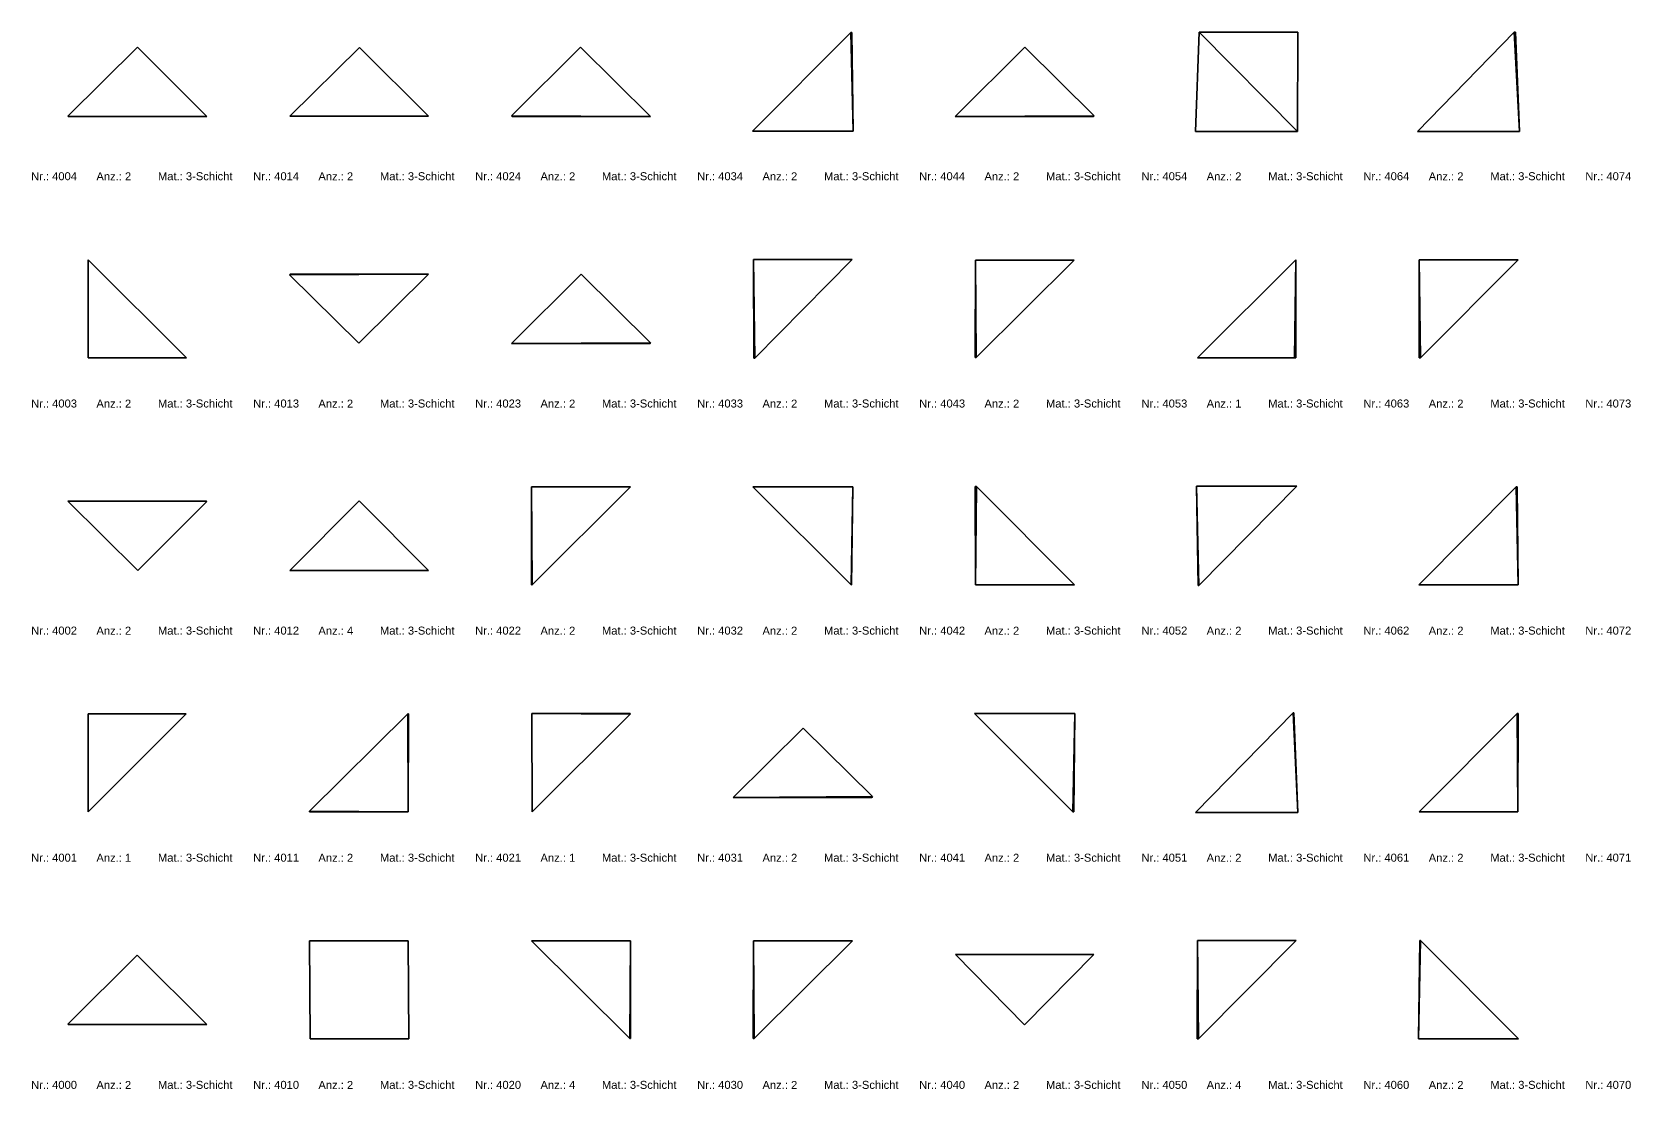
# Model space of a CAD drawing. Header units: millimetres. Extents: x -1099 to 66227, y -20588 to 1633.
# Drawn here: x -1099 to 15115, y -20588 to -9878 of the extents above; entities that cross this region are included whole.
import ezdxf

# ---------------------------------------------------------------- set-up
doc = ezdxf.new("R2010")
doc.units = ezdxf.units.MM
doc.header["$LTSCALE"] = 12.5
doc.layers.add('CURVES', color=1, linetype='Continuous', true_color=0xff0000)
doc.layers.add('TEXT', color=1, linetype='Continuous', true_color=0xff0000)
doc.styles.add('ARIAL_REGULAR', font='arial.ttf')

msp = doc.modelspace()

# ---------------------------------------------------------------- texts
at = {"layer": 'TEXT', "attachment_point": 7, "style": 'ARIAL_REGULAR'}
for s, insert, char_height, width in [('Nr.: 4004', (-1109, -11381), 81.1, 1078.73), ('Anz.: 2', (-446, -11381), 81.1, 853.81), ('Mat.: 3-Schicht', (178, -11381), 81.15, 1665.28), ('Nr.: 4014', (1143, -11381), 81.1, 1078.73), ('Anz.: 2', (1805, -11381), 81.1, 853.81), ('Mat.: 3-Schicht', (2429, -11381), 81.15, 1665.28), ('Nr.: 4024', (3394, -11381), 81.1, 1078.73), ('Anz.: 2', (4057, -11381), 81.1, 853.81), ('Mat.: 3-Schicht', (4680, -11381), 81.15, 1665.28), ('Nr.: 4034', (5645, -11381), 81.1, 1078.73), ('Anz.: 2', (6308, -11381), 81.1, 853.81), ('Mat.: 3-Schicht', (6932, -11381), 81.15, 1665.28), ('Nr.: 4044', (7897, -11381), 81.1, 1078.73), ('Anz.: 2', (8559, -11381), 81.1, 853.81), ('Mat.: 3-Schicht', (9183, -11381), 81.15, 1665.28), ('Nr.: 4054', (10150, -11381), 81.1, 1078.73), ('Anz.: 2', (10812, -11381), 81.1, 853.81), ('Mat.: 3-Schicht', (11436, -11381), 81.15, 1665.28), ('Nr.: 4064', (12401, -11381), 81.1, 1078.73), ('Anz.: 2', (13064, -11381), 81.1, 853.81), ('Mat.: 3-Schicht', (13688, -11381), 81.15, 1665.28), ('Nr.: 4074', (14652, -11381), 81.1, 1078.73), ('Nr.: 4003', (-1109, -13684), 81.1, 1079.61), ('Anz.: 2', (-446, -13684), 81.1, 853.81), ('Mat.: 3-Schicht', (178, -13684), 81.15, 1665.28), ('Nr.: 4013', (1143, -13684), 81.1, 1079.61), ('Anz.: 2', (1805, -13684), 81.1, 853.81), ('Mat.: 3-Schicht', (2429, -13684), 81.15, 1665.28), ('Nr.: 4023', (3394, -13684), 81.1, 1079.61), ('Anz.: 2', (4057, -13684), 81.1, 853.81), ('Mat.: 3-Schicht', (4680, -13684), 81.15, 1665.28), ('Nr.: 4033', (5645, -13684), 81.1, 1079.61), ('Anz.: 2', (6308, -13684), 81.1, 853.81), ('Mat.: 3-Schicht', (6932, -13684), 81.15, 1665.28), ('Nr.: 4043', (7897, -13684), 81.1, 1079.61), ('Anz.: 2', (8559, -13684), 81.1, 853.81), ('Mat.: 3-Schicht', (9183, -13684), 81.15, 1665.28), ('Nr.: 4053', (10150, -13684), 81.1, 1079.61), ('Anz.: 1', (10812, -13684), 81.1, 824.7), ('Mat.: 3-Schicht', (11436, -13684), 81.15, 1665.28), ('Nr.: 4063', (12401, -13684), 81.1, 1079.61), ('Anz.: 2', (13064, -13684), 81.1, 853.81), ('Mat.: 3-Schicht', (13688, -13684), 81.15, 1665.28), ('Nr.: 4073', (14652, -13684), 81.1, 1079.61), ('Nr.: 4002', (-1109, -15985), 81.1, 1077.85), ('Anz.: 2', (-446, -15985), 81.1, 853.81), ('Mat.: 3-Schicht', (178, -15985), 81.15, 1665.28), ('Nr.: 4012', (1143, -15985), 81.1, 1077.85), ('Anz.: 4', (1805, -15985), 81.1, 854.69), ('Mat.: 3-Schicht', (2429, -15985), 81.15, 1665.28), ('Nr.: 4022', (3394, -15985), 81.1, 1077.85), ('Anz.: 2', (4057, -15985), 81.1, 853.81), ('Mat.: 3-Schicht', (4680, -15985), 81.15, 1665.28), ('Nr.: 4032', (5645, -15985), 81.1, 1077.85), ('Anz.: 2', (6308, -15985), 81.1, 853.81), ('Mat.: 3-Schicht', (6932, -15985), 81.15, 1665.28), ('Nr.: 4042', (7897, -15985), 81.1, 1077.85), ('Anz.: 2', (8559, -15985), 81.1, 853.81), ('Mat.: 3-Schicht', (9183, -15985), 81.15, 1665.28), ('Nr.: 4052', (10150, -15985), 81.1, 1077.85), ('Anz.: 2', (10812, -15985), 81.1, 853.81), ('Mat.: 3-Schicht', (11436, -15985), 81.15, 1665.28), ('Nr.: 4062', (12401, -15985), 81.1, 1077.85), ('Anz.: 2', (13064, -15985), 81.1, 853.81), ('Mat.: 3-Schicht', (13688, -15985), 81.15, 1665.28), ('Nr.: 4072', (14652, -15985), 81.1, 1077.85), ('Nr.: 4001', (-1109, -18286), 81.1, 1048.74), ('Anz.: 1', (-446, -18286), 81.1, 824.7), ('Mat.: 3-Schicht', (178, -18286), 81.15, 1665.28), ('Nr.: 4011', (1143, -18286), 81.1, 1048.74), ('Anz.: 2', (1805, -18286), 81.1, 853.81), ('Mat.: 3-Schicht', (2429, -18286), 81.15, 1665.28), ('Nr.: 4021', (3394, -18286), 81.1, 1048.74), ('Anz.: 1', (4057, -18286), 81.1, 824.7), ('Mat.: 3-Schicht', (4680, -18286), 81.15, 1665.28), ('Nr.: 4031', (5645, -18286), 81.1, 1048.74), ('Anz.: 2', (6308, -18286), 81.1, 853.81), ('Mat.: 3-Schicht', (6932, -18286), 81.15, 1665.28), ('Nr.: 4041', (7897, -18286), 81.1, 1048.74), ('Anz.: 2', (8559, -18286), 81.1, 853.81), ('Mat.: 3-Schicht', (9183, -18286), 81.15, 1665.28), ('Nr.: 4051', (10150, -18286), 81.1, 1048.74), ('Anz.: 2', (10812, -18286), 81.1, 853.81), ('Mat.: 3-Schicht', (11436, -18286), 81.15, 1665.28), ('Nr.: 4061', (12401, -18286), 81.1, 1048.74), ('Anz.: 2', (13064, -18286), 81.1, 853.81), ('Mat.: 3-Schicht', (13688, -18286), 81.15, 1665.28), ('Nr.: 4071', (14652, -18286), 81.1, 1048.74), ('Nr.: 4000', (-1109, -20588), 81.1, 1079.61), ('Anz.: 2', (-446, -20588), 81.1, 853.81), ('Mat.: 3-Schicht', (178, -20588), 81.15, 1665.28), ('Nr.: 4010', (1143, -20588), 81.1, 1079.61), ('Anz.: 2', (1805, -20588), 81.1, 853.81), ('Mat.: 3-Schicht', (2429, -20588), 81.15, 1665.28), ('Nr.: 4020', (3394, -20588), 81.1, 1079.61), ('Anz.: 4', (4057, -20588), 81.1, 854.69), ('Mat.: 3-Schicht', (4680, -20588), 81.15, 1665.28), ('Nr.: 4030', (5645, -20588), 81.1, 1079.61), ('Anz.: 2', (6308, -20588), 81.1, 853.81), ('Mat.: 3-Schicht', (6932, -20588), 81.15, 1665.28), ('Nr.: 4040', (7897, -20588), 81.1, 1079.61), ('Anz.: 2', (8559, -20588), 81.1, 853.81), ('Mat.: 3-Schicht', (9183, -20588), 81.15, 1665.28), ('Nr.: 4050', (10150, -20588), 81.1, 1079.61), ('Anz.: 4', (10812, -20588), 81.1, 854.69), ('Mat.: 3-Schicht', (11436, -20588), 81.15, 1665.28), ('Nr.: 4060', (12401, -20588), 81.1, 1079.61), ('Anz.: 2', (13064, -20588), 81.1, 853.81), ('Mat.: 3-Schicht', (13688, -20588), 81.15, 1665.28), ('Nr.: 4070', (14652, -20588), 81.1, 1079.61)]:
    msp.add_mtext(s, dxfattribs=dict(at, insert=insert, char_height=char_height, width=width))

# ---------------------------------------------------------------- meshes
at = {"layer": 'CURVES'}
mesh = msp.add_polyface(dxfattribs=at)
corners = [(7214, -9883), (7204, -9883), (7204, -9883, 100), (7214, -9883, 100), (7204, -9883, 100), (7204, -9883), (6208, -10882), (6208, -10882, 100), (6208, -10882, 100), (6208, -10882), (7227, -10882), (7227, -10882, 100), (7214, -9883), (7214, -9883, 100), (7227, -10882, 100), (7227, -10882), (7204, -9883), (7214, -9883), (6208, -10882), (7227, -10882), (7214, -9883, 100), (7204, -9883, 100), (6208, -10882, 100), (7227, -10882, 100)]
mesh.append_faces([[corners[k] for k in face] for face in [(3, 0, 1, 2), (4, 5, 6, 7), (8, 9, 10, 11), (14, 15, 12, 13), (16, 19, 18, 18), (19, 16, 17, 17), (23, 21, 22, 22), (21, 23, 20, 20)]])
mesh = msp.add_polyface(dxfattribs=at)
corners = [(11736, -9879), (10736, -9880), (10736, -9880, 100), (11736, -9879, 100), (10736, -9880, 100), (10736, -9880), (10700, -10886), (10700, -10886, 100), (10700, -10886, 100), (10700, -10886), (11733, -10886), (11733, -10886, 100), (11736, -9879), (11736, -9879, 100), (11733, -10886, 100), (11733, -10886), (10736, -9880), (11736, -9879), (10700, -10886), (11733, -10886), (11736, -9879, 100), (10736, -9880, 100), (10700, -10886, 100), (11733, -10886, 100)]
mesh.append_faces([[corners[k] for k in face] for face in [(3, 0, 1, 2), (4, 5, 6, 7), (8, 9, 10, 11), (14, 15, 12, 13), (16, 19, 18, 18), (19, 16, 17, 17), (23, 21, 22, 22), (21, 23, 20, 20)]])
mesh = msp.add_polyface(dxfattribs=at)
corners = [(13944, -9878), (13931, -9878), (13931, -9878, 100), (13944, -9878, 100), (13931, -9878, 100), (13931, -9878), (12950, -10887), (12950, -10887, 100), (12950, -10887, 100), (12950, -10887), (13986, -10887), (13986, -10887, 100), (13944, -9878), (13944, -9878, 100), (13986, -10887, 100), (13986, -10887), (13931, -9878), (13944, -9878), (12950, -10887), (13986, -10887), (13944, -9878, 100), (13931, -9878, 100), (12950, -10887, 100), (13986, -10887, 100)]
mesh.append_faces([[corners[k] for k in face] for face in [(3, 0, 1, 2), (4, 5, 6, 7), (8, 9, 10, 11), (14, 15, 12, 13), (16, 19, 18, 18), (19, 16, 17, 17), (23, 21, 22, 22), (21, 23, 20, 20)]])
mesh = msp.add_polyface(dxfattribs=at)
corners = [(673, -10733), (-31, -10031), (-31, -10031, 100), (673, -10733, 100), (-31, -10031, 100), (-31, -10031), (-737, -10729), (-737, -10729, 100), (-737, -10729, 100), (-737, -10729), (-732, -10734), (-732, -10734, 100), (-732, -10734, 100), (-732, -10734), (673, -10734), (673, -10734, 100), (673, -10733), (673, -10733, 100), (673, -10734, 100), (673, -10734), (-31, -10031), (673, -10733), (-737, -10729), (-732, -10734), (673, -10734), (673, -10733, 100), (-31, -10031, 100), (-737, -10729, 100), (-732, -10734, 100), (673, -10734, 100)]
mesh.append_faces([[corners[k] for k in face] for face in [(0, 1, 2, 3), (4, 5, 6, 7), (8, 9, 10, 11), (12, 13, 14, 15), (16, 18, 19, 19), (18, 16, 17, 17), (21, 24, 23, 23), (20, 21, 22, 22), (23, 22, 21, 21), (25, 27, 28, 28), (26, 27, 25, 25), (29, 25, 28, 28)]])
mesh = msp.add_polyface(dxfattribs=at)
corners = [(2920, -10731), (2223, -10034), (2223, -10034, 100), (2920, -10731, 100), (2223, -10034, 100), (2223, -10034), (1516, -10731), (1516, -10731, 100), (1516, -10731, 100), (1516, -10731), (2920, -10731), (2920, -10731, 100), (2920, -10731), (2920, -10731, 100), (2920, -10731, 100), (2920, -10731), (2223, -10034), (2920, -10731), (1516, -10731), (2920, -10731), (2920, -10731, 100), (2223, -10034, 100), (1516, -10731, 100), (2920, -10731, 100)]
mesh.append_faces([[corners[k] for k in face] for face in [(0, 1, 2, 3), (7, 4, 5, 6), (9, 10, 11, 8), (15, 12, 13, 14), (17, 19, 18, 18), (18, 16, 17, 17), (20, 21, 22, 22), (22, 23, 20, 20)]])
mesh = msp.add_polyface(dxfattribs=at)
corners = [(4464, -10031), (3763, -10727), (3763, -10727, 100), (4464, -10031, 100), (3763, -10727, 100), (3763, -10727), (3770, -10734), (3770, -10734, 100), (3770, -10734, 100), (3770, -10734), (5174, -10734), (5174, -10734, 100), (4464, -10031), (4464, -10031, 100), (5174, -10734, 100), (5174, -10734), (3763, -10727), (4464, -10031), (3770, -10734), (5174, -10734), (4464, -10031, 100), (3763, -10727, 100), (3770, -10734, 100), (5174, -10734, 100)]
mesh.append_faces([[corners[k] for k in face] for face in [(2, 3, 0, 1), (4, 5, 6, 7), (8, 9, 10, 11), (13, 14, 15, 15), (15, 12, 13, 13), (16, 19, 18, 18), (19, 16, 17, 17), (23, 21, 22, 22), (21, 23, 20, 20)]])
mesh = msp.add_polyface(dxfattribs=at)
corners = [(9673, -10726), (8970, -10032), (8970, -10032, 100), (9673, -10726, 100), (8970, -10032, 100), (8970, -10032), (8263, -10733), (8263, -10733, 100), (8263, -10733, 100), (8263, -10733), (9665, -10733), (9665, -10733, 100), (9673, -10726), (9673, -10726, 100), (9665, -10733, 100), (9665, -10733), (8970, -10032), (9673, -10726), (8263, -10733), (9665, -10733), (9673, -10726, 100), (8970, -10032, 100), (8263, -10733, 100), (9665, -10733, 100)]
mesh.append_faces([[corners[k] for k in face] for face in [(3, 0, 1, 2), (7, 4, 5, 6), (11, 8, 9, 10), (15, 12, 13, 14), (17, 19, 18, 18), (18, 16, 17, 17), (20, 21, 22, 22), (22, 23, 20, 20)]])
mesh = msp.add_polyface(dxfattribs=at)
corners = [(466, -13178), (-529, -12185), (-529, -12185, 100), (466, -13178, 100), (-529, -12185, 100), (-529, -12185), (-529, -13180), (-529, -13180, 100), (-529, -13180, 100), (-529, -13180), (466, -13180), (466, -13180, 100), (466, -13178), (466, -13178, 100), (466, -13180, 100), (466, -13180), (-529, -12185), (466, -13178), (-529, -13180), (466, -13180), (466, -13178, 100), (-529, -12185, 100), (-529, -13180, 100), (466, -13180, 100)]
mesh.append_faces([[corners[k] for k in face] for face in [(2, 3, 0, 1), (5, 6, 7, 4), (9, 10, 11, 8), (14, 15, 12, 13), (17, 19, 18, 18), (18, 16, 17, 17), (20, 21, 22, 22), (22, 23, 20, 20)]])
mesh = msp.add_polyface(dxfattribs=at)
corners = [(7219, -12182), (6217, -12182), (6217, -12182, 100), (7219, -12182, 100), (6217, -12182, 100), (6217, -12182), (6220, -13183), (6220, -13183, 100), (6220, -13183, 100), (6220, -13183), (6229, -13183), (6229, -13183, 100), (7219, -12182), (7219, -12182, 100), (6229, -13183, 100), (6229, -13183), (6217, -12182), (7219, -12182), (6220, -13183), (6229, -13183), (7219, -12182, 100), (6217, -12182, 100), (6220, -13183, 100), (6229, -13183, 100)]
mesh.append_faces([[corners[k] for k in face] for face in [(0, 1, 2, 3), (7, 4, 5, 6), (11, 8, 9, 10), (13, 14, 15, 12), (16, 19, 18, 18), (19, 16, 17, 17), (23, 21, 22, 22), (21, 23, 20, 20)]])
mesh = msp.add_polyface(dxfattribs=at)
corners = [(9469, -12189), (8469, -12189), (8469, -12189, 100), (9469, -12189, 100), (8469, -12189, 100), (8469, -12189), (8466, -13177), (8466, -13177, 100), (8466, -13177, 100), (8466, -13177), (8475, -13177), (8475, -13177, 100), (9469, -12189), (9469, -12189, 100), (8475, -13177, 100), (8475, -13177), (8469, -12189), (9469, -12189), (8466, -13177), (8475, -13177), (9469, -12189, 100), (8469, -12189, 100), (8466, -13177, 100), (8475, -13177, 100)]
mesh.append_faces([[corners[k] for k in face] for face in [(0, 1, 2, 3), (7, 4, 5, 6), (8, 9, 10, 11), (15, 12, 13, 14), (16, 19, 18, 18), (19, 16, 17, 17), (23, 21, 22, 22), (21, 23, 20, 20)]])
mesh = msp.add_polyface(dxfattribs=at)
corners = [(11715, -12186), (10721, -13179), (10721, -13179, 100), (11715, -12186, 100), (10721, -13179), (10721, -13179, 100), (11715, -13179), (11715, -13179, 100), (11218, -13179, 50), (10969, -13179, 50), (11703, -13179), (11706, -13179, 50), (11706, -13179, 25), (11585, -13179, 50), (11218, -13179, 25), (11585, -13179, 25), (11706, -13179, 12), (11704, -13179, 25), (11585, -13179, 12), (11704, -13179, 12), (11710, -13179, 50), (11710, -13179, 25), (11704, -13179, 6), (11676, -13179, 12), (11585, -13179, 6), (11676, -13179, 6), (11401, -13179, 25), (11218, -13179, 12), (11401, -13179, 12), (11094, -13179, 50), (10969, -13179, 25), (11094, -13179, 25), (11703, -13179, 100), (11706, -13179, 75), (11710, -13179, 75), (11218, -13179, 75), (11585, -13179, 75), (11706, -13179, 88), (11585, -13179, 88), (11704, -13179, 75), (11704, -13179, 88), (11704, -13179, 94), (11585, -13179, 94), (11676, -13179, 88), (11676, -13179, 94), (11218, -13179, 88), (11401, -13179, 75), (11401, -13179, 88), (10969, -13179, 75), (11094, -13179, 75), (11715, -12186), (11715, -12186, 100), (11715, -13179, 100), (11715, -13179), (10721, -13179), (11715, -12186), (11715, -13179), (11703, -13179), (11715, -12186, 100), (10721, -13179, 100), (11703, -13179, 100), (11715, -13179, 100)]
mesh.append_faces([[corners[k] for k in face] for face in [(2, 3, 0, 1), (49, 48, 9, 29), (35, 49, 29, 8), (8, 29, 31, 14), (29, 9, 30, 31), (34, 33, 11, 20), (44, 42, 38, 43), (41, 44, 43, 40), (43, 38, 36, 36), (39, 40, 43, 43), (36, 39, 43, 43), (37, 40, 39, 33), (47, 45, 35, 46), (38, 47, 46, 36), (46, 35, 8, 8), (13, 36, 46, 46), (8, 13, 46, 46), (39, 36, 13, 13), (11, 33, 39, 39), (13, 11, 39, 39), (17, 12, 11, 11), (13, 15, 17, 17), (11, 13, 17, 17), (26, 15, 13, 13), (8, 14, 26, 26), (13, 8, 26, 26), (15, 26, 28, 18), (26, 14, 27, 28), (12, 17, 19, 16), (23, 19, 17, 17), (15, 18, 23, 23), (17, 15, 23, 23), (19, 23, 25, 22), (23, 18, 24, 25), (20, 11, 12, 21), (30, 4, 27, 27), (10, 24, 27, 27), (27, 31, 30, 30), (31, 27, 14, 14), (9, 4, 30, 30), (18, 28, 24, 24), (27, 24, 28, 28), (10, 27, 4, 4), (5, 9, 48, 48), (49, 45, 48, 48), (5, 48, 45, 45), (4, 9, 5, 5), (49, 35, 45, 45), (42, 47, 38, 38), (45, 47, 42, 42), (32, 5, 45, 45), (42, 32, 45, 45), (22, 25, 10, 10), (24, 10, 25, 25), (16, 19, 22, 22), (22, 10, 16, 16), (21, 16, 6, 6), (10, 6, 16, 16), (16, 21, 12, 12), (21, 6, 20, 20), (37, 32, 41, 41), (44, 41, 32, 32), (41, 40, 37, 37), (42, 44, 32, 32), (7, 37, 34, 34), (33, 34, 37, 37), (20, 7, 34, 34), (32, 37, 7, 7), (7, 20, 6, 6), (53, 50, 51, 52), (55, 56, 57, 57), (57, 54, 55, 55), (58, 59, 60, 60), (60, 61, 58, 58)]])
mesh = msp.add_polyface(dxfattribs=at)
corners = [(13970, -12187), (12968, -12187), (12968, -12187, 100), (13970, -12187, 100), (12968, -12187, 100), (12968, -12187), (12966, -13179), (12966, -13179, 100), (12966, -13179, 100), (12966, -13179), (12980, -13179), (12980, -13179, 100), (13970, -12187), (13970, -12187, 100), (12980, -13179, 100), (12980, -13179), (12968, -12187), (13970, -12187), (12966, -13179), (12980, -13179), (13970, -12187, 100), (12968, -12187, 100), (12966, -13179, 100), (12980, -13179, 100)]
mesh.append_faces([[corners[k] for k in face] for face in [(3, 0, 1, 2), (4, 5, 6, 7), (9, 10, 11, 8), (14, 15, 12, 13), (16, 19, 18, 18), (19, 16, 17, 17), (23, 21, 22, 22), (21, 23, 20, 20)]])
mesh = msp.add_polyface(dxfattribs=at)
corners = [(2923, -12333), (1520, -12333), (1520, -12333, 100), (2923, -12333, 100), (1520, -12333, 100), (1520, -12333), (1513, -12339), (1513, -12339, 100), (1513, -12339, 100), (1513, -12339), (2215, -13032), (2215, -13032, 100), (2923, -12333), (2923, -12333, 100), (2215, -13032, 100), (2215, -13032), (1520, -12333), (2923, -12333), (1513, -12339), (2215, -13032), (2923, -12333, 100), (1520, -12333, 100), (1513, -12339, 100), (2215, -13032, 100)]
mesh.append_faces([[corners[k] for k in face] for face in [(3, 0, 1, 2), (4, 5, 6, 7), (8, 9, 10, 11), (14, 15, 12, 13), (17, 19, 18, 18), (18, 16, 17, 17), (20, 21, 22, 22), (22, 23, 20, 20)]])
mesh = msp.add_polyface(dxfattribs=at)
corners = [(5174, -13029), (4470, -12331), (4470, -12331, 100), (5174, -13029, 100), (4470, -12331, 100), (4470, -12331), (3762, -13034), (3762, -13034, 100), (3762, -13034, 100), (3762, -13034), (5169, -13034), (5169, -13034, 100), (5174, -13029), (5174, -13029, 100), (5169, -13034, 100), (5169, -13034), (4470, -12331), (5174, -13029), (3762, -13034), (5169, -13034), (5174, -13029, 100), (4470, -12331, 100), (3762, -13034, 100), (5169, -13034, 100)]
mesh.append_faces([[corners[k] for k in face] for face in [(2, 3, 0, 1), (5, 6, 7, 4), (11, 8, 9, 10), (13, 14, 15, 12), (17, 19, 18, 18), (18, 16, 17, 17), (20, 21, 22, 22), (22, 23, 20, 20)]])
mesh = msp.add_polyface(dxfattribs=at)
corners = [(4970, -14486), (3967, -14486), (3967, -14486, 100), (4970, -14486, 100), (3967, -14486, 100), (3967, -14486), (3966, -15479), (3966, -15479, 100), (3966, -15479, 100), (3966, -15479), (3973, -15479), (3973, -15479, 100), (4970, -14486), (4970, -14486, 100), (3973, -15479, 100), (3973, -15479), (3967, -14486), (4970, -14486), (3966, -15479), (3973, -15479), (4970, -14486, 100), (3967, -14486, 100), (3966, -15479, 100), (3973, -15479, 100)]
mesh.append_faces([[corners[k] for k in face] for face in [(3, 0, 1, 2), (4, 5, 6, 7), (8, 9, 10, 11), (14, 15, 12, 13), (16, 19, 18, 18), (19, 16, 17, 17), (23, 21, 22, 22), (21, 23, 20, 20)]])
mesh = msp.add_polyface(dxfattribs=at)
corners = [(7226, -14487), (6210, -14487), (6210, -14487, 100), (7226, -14487, 100), (6210, -14487, 100), (6210, -14487), (7209, -15478), (7209, -15478, 100), (7209, -15478, 100), (7209, -15478), (7210, -15478), (7210, -15478, 100), (7226, -14487), (7226, -14487, 100), (7210, -15478, 100), (7210, -15478), (6210, -14487), (7226, -14487), (7209, -15478), (7210, -15478), (7226, -14487, 100), (6210, -14487, 100), (7209, -15478, 100), (7210, -15478, 100)]
mesh.append_faces([[corners[k] for k in face] for face in [(0, 1, 2, 3), (7, 4, 5, 5), (5, 6, 7, 7), (8, 9, 10, 11), (15, 12, 13, 14), (17, 19, 18, 18), (18, 16, 17, 17), (20, 21, 22, 22), (22, 23, 20, 20)]])
mesh = msp.add_polyface(dxfattribs=at)
corners = [(8477, -14484), (8465, -14484), (8465, -14484, 100), (8477, -14484, 100), (8465, -14484, 100), (8465, -14484), (8467, -15481), (8467, -15481, 100), (8467, -15481, 100), (8467, -15481), (9471, -15481), (9471, -15481, 100), (8477, -14484), (8477, -14484, 100), (9471, -15481, 100), (9471, -15481), (8465, -14484), (8477, -14484), (8467, -15481), (9471, -15481), (8477, -14484, 100), (8465, -14484, 100), (8467, -15481, 100), (9471, -15481, 100)]
mesh.append_faces([[corners[k] for k in face] for face in [(3, 0, 1, 2), (4, 5, 6, 7), (8, 9, 10, 11), (14, 15, 12, 13), (17, 19, 18, 18), (18, 16, 17, 17), (20, 21, 22, 22), (22, 23, 20, 20)]])
mesh = msp.add_polyface(dxfattribs=at)
corners = [(11725, -14479), (10710, -14479), (10710, -14479, 100), (11725, -14479, 100), (10710, -14479, 100), (10710, -14479), (10725, -15487), (10725, -15487, 100), (10725, -15487, 100), (10725, -15487), (10734, -15487), (10734, -15487, 100), (11725, -14479), (11725, -14479, 100), (10734, -15487, 100), (10734, -15487), (10710, -14479), (11725, -14479), (10725, -15487), (10734, -15487), (11725, -14479, 100), (10710, -14479, 100), (10725, -15487, 100), (10734, -15487, 100)]
mesh.append_faces([[corners[k] for k in face] for face in [(3, 0, 1, 2), (5, 6, 7, 4), (11, 8, 9, 9), (9, 10, 11, 11), (13, 14, 15, 15), (15, 12, 13, 13), (16, 19, 18, 18), (19, 16, 17, 17), (23, 21, 22, 22), (21, 23, 20, 20)]])
mesh = msp.add_polyface(dxfattribs=at)
corners = [(13961, -14487), (13952, -14487), (13952, -14487, 100), (13961, -14487, 100), (13952, -14487, 100), (13952, -14487), (12963, -15479), (12963, -15479, 100), (12963, -15479, 100), (12963, -15479), (13972, -15479), (13972, -15479, 100), (13961, -14487), (13961, -14487, 100), (13972, -15479, 100), (13972, -15479), (13952, -14487), (13961, -14487), (12963, -15479), (13972, -15479), (13961, -14487, 100), (13952, -14487, 100), (12963, -15479, 100), (13972, -15479, 100)]
mesh.append_faces([[corners[k] for k in face] for face in [(3, 0, 1, 2), (4, 5, 6, 7), (8, 9, 10, 11), (14, 15, 12, 13), (16, 19, 18, 18), (19, 16, 17, 17), (23, 21, 22, 22), (21, 23, 20, 20)]])
mesh = msp.add_polyface(dxfattribs=at)
corners = [(669, -14631), (-737, -14631), (-737, -14631, 100), (669, -14631, 100), (-737, -14631, 100), (-737, -14631), (-27, -15334), (-27, -15334, 100), (-27, -15334, 100), (-27, -15334), (673, -14635), (673, -14635, 100), (669, -14631), (669, -14631, 100), (673, -14635, 100), (673, -14635), (672, -14634, 50), (672, -14634, 25), (673, -14635, 50), (673, -14635, 25), (670, -14632, 50), (669, -14631, 50), (670, -14632, 25), (669, -14631, 25), (670, -14632, 75), (669, -14631, 75), (672, -14634, 75), (673, -14635, 75), (-737, -14631), (669, -14631), (-27, -15334), (673, -14635), (669, -14631, 100), (-737, -14631, 100), (-27, -15334, 100), (673, -14635, 100)]
mesh.append_faces([[corners[k] for k in face] for face in [(3, 0, 1, 2), (6, 4, 5, 5), (4, 6, 7, 7), (8, 9, 10, 11), (26, 27, 18, 16), (16, 18, 19, 17), (25, 24, 20, 21), (21, 20, 22, 23), (18, 15, 19, 19), (17, 19, 15, 15), (22, 17, 15, 12), (14, 15, 18, 18), (26, 14, 27, 27), (18, 27, 14, 14), (26, 16, 20, 24), (24, 14, 26, 26), (16, 17, 22, 20), (21, 23, 12, 12), (22, 12, 23, 23), (24, 25, 13, 13), (21, 13, 25, 25), (13, 21, 12, 12), (14, 24, 13, 13), (28, 31, 30, 30), (31, 28, 29, 29), (35, 33, 34, 34), (33, 35, 32, 32)]])
mesh = msp.add_polyface(dxfattribs=at)
corners = [(2220, -14630), (1517, -15335), (1517, -15335, 100), (2220, -14630, 100), (1517, -15335, 100), (1517, -15335), (2920, -15335), (2920, -15335, 100), (2220, -14630), (2220, -14630, 100), (2920, -15335, 100), (2920, -15335), (1517, -15335), (2220, -14630), (2920, -15335), (2220, -14630, 100), (1517, -15335, 100), (2920, -15335, 100)]
mesh.append_faces([[corners[k] for k in face] for face in [(0, 1, 2, 3), (5, 6, 7, 4), (9, 10, 11, 8), (14, 12, 13, 13), (15, 16, 17, 17)]])
mesh = msp.add_polyface(dxfattribs=at)
corners = [(465, -16786), (-529, -16786), (-529, -16786, 100), (465, -16786, 100), (-529, -16786, 100), (-529, -16786), (-528, -17779), (-528, -17779, 100), (465, -16786), (465, -16786, 100), (-528, -17779, 100), (-528, -17779), (-529, -16786), (465, -16786), (-528, -17779), (465, -16786, 100), (-529, -16786, 100), (-528, -17779, 100)]
mesh.append_faces([[corners[k] for k in face] for face in [(3, 0, 1, 2), (6, 4, 5, 5), (4, 6, 7, 7), (9, 10, 11, 11), (11, 8, 9, 9), (13, 14, 12, 12), (15, 16, 17, 17)]])
mesh = msp.add_polyface(dxfattribs=at)
corners = [(2715, -16787), (2713, -16787), (2713, -16787, 100), (2715, -16787, 100), (2713, -16787, 100), (2713, -16787), (1716, -17774), (1716, -17774, 100), (1716, -17774, 100), (1716, -17774), (1716, -17779), (1716, -17779, 100), (1716, -17779, 100), (1716, -17779), (2715, -17779), (2715, -17779, 100), (2715, -17779, 100), (2715, -17779), (2720, -16787), (2720, -16787, 100), (2715, -16787), (2715, -16787, 100), (2720, -16787, 100), (2720, -16787), (2713, -16787), (2715, -16787), (1716, -17774), (1716, -17779), (2715, -17779), (2720, -16787), (2715, -16787, 100), (2713, -16787, 100), (1716, -17774, 100), (1716, -17779, 100), (2715, -17779, 100), (2720, -16787, 100)]
mesh.append_faces([[corners[k] for k in face] for face in [(3, 0, 1, 2), (5, 6, 7, 4), (9, 10, 11, 8), (15, 12, 13, 14), (19, 16, 17, 18), (22, 23, 20, 21), (28, 27, 26, 26), (24, 28, 26, 26), (28, 24, 25, 25), (28, 25, 29, 29), (31, 32, 34, 34), (33, 34, 32, 32), (30, 34, 35, 35), (31, 34, 30, 30)]])
mesh = msp.add_polyface(dxfattribs=at)
corners = [(4966, -16784), (3970, -16784), (3970, -16784, 100), (4966, -16784, 100), (3970, -16784, 100), (3970, -16784), (3971, -17781), (3971, -17781, 100), (3971, -17781, 100), (3971, -17781), (4966, -16789), (4966, -16789, 100), (4966, -16784), (4966, -16784, 100), (4966, -16789, 100), (4966, -16789), (3970, -16784), (4966, -16784), (3971, -17781), (4966, -16789), (4966, -16784, 100), (3970, -16784, 100), (3971, -17781, 100), (4966, -16789, 100)]
mesh.append_faces([[corners[k] for k in face] for face in [(3, 0, 1, 2), (4, 5, 6, 7), (8, 9, 10, 11), (14, 15, 12, 13), (16, 19, 18, 18), (19, 16, 17, 17), (23, 21, 22, 22), (21, 23, 20, 20)]])
mesh = msp.add_polyface(dxfattribs=at)
corners = [(9476, -16784), (8459, -16784), (8459, -16784, 100), (9476, -16784, 100), (8459, -16784, 100), (8459, -16784), (9454, -17781), (9454, -17781, 100), (9454, -17781, 100), (9454, -17781), (9465, -17781), (9465, -17781, 100), (9476, -16784), (9476, -16784, 100), (9465, -17781, 100), (9465, -17781), (8459, -16784), (9476, -16784), (9454, -17781), (9465, -17781), (9476, -16784, 100), (8459, -16784, 100), (9454, -17781, 100), (9465, -17781, 100)]
mesh.append_faces([[corners[k] for k in face] for face in [(0, 1, 2, 3), (7, 4, 5, 6), (8, 9, 10, 11), (15, 12, 13, 14), (17, 19, 18, 18), (18, 16, 17, 17), (20, 21, 22, 22), (22, 23, 20, 20)]])
mesh = msp.add_polyface(dxfattribs=at)
corners = [(11697, -16778), (11690, -16778), (11690, -16778, 100), (11697, -16778, 100), (11690, -16778, 100), (11690, -16778), (10700, -17788), (10700, -17788, 100), (10700, -17788, 100), (10700, -17788), (11736, -17788), (11736, -17788, 100), (11697, -16778), (11697, -16778, 100), (11736, -17788, 100), (11736, -17788), (11690, -16778), (11697, -16778), (10700, -17788), (11736, -17788), (11697, -16778, 100), (11690, -16778, 100), (10700, -17788, 100), (11736, -17788, 100)]
mesh.append_faces([[corners[k] for k in face] for face in [(3, 0, 1, 2), (7, 4, 5, 6), (9, 10, 11, 8), (15, 12, 13, 14), (16, 19, 18, 18), (19, 16, 17, 17), (23, 21, 22, 22), (21, 23, 20, 20)]])
mesh = msp.add_polyface(dxfattribs=at)
corners = [(13970, -16784), (13960, -16784), (13960, -16784, 100), (13970, -16784, 100), (13960, -16784, 100), (13960, -16784), (12966, -17781), (12966, -17781, 100), (12966, -17781, 100), (12966, -17781), (13968, -17781), (13968, -17781, 100), (13970, -16784), (13970, -16784, 100), (13968, -17781, 100), (13968, -17781), (13960, -16784), (13970, -16784), (12966, -17781), (13968, -17781), (13970, -16784, 100), (13960, -16784, 100), (12966, -17781, 100), (13968, -17781, 100)]
mesh.append_faces([[corners[k] for k in face] for face in [(3, 0, 1, 2), (7, 4, 5, 6), (9, 10, 11, 8), (15, 12, 13, 14), (16, 19, 18, 18), (19, 16, 17, 17), (23, 21, 22, 22), (21, 23, 20, 20)]])
mesh = msp.add_polyface(dxfattribs=at)
corners = [(7424, -17626), (6720, -16931), (6720, -16931, 100), (7424, -17626, 100), (6720, -16931, 100), (6720, -16931), (6012, -17634), (6012, -17634, 100), (6012, -17634, 100), (6012, -17634), (7416, -17634), (7416, -17634, 100), (7424, -17626), (7424, -17626, 100), (7416, -17634, 100), (7416, -17634), (6720, -16931), (7424, -17626), (6012, -17634), (7416, -17634), (7424, -17626, 100), (6720, -16931, 100), (6012, -17634, 100), (7416, -17634, 100)]
mesh.append_faces([[corners[k] for k in face] for face in [(2, 3, 0, 1), (4, 5, 6, 7), (8, 9, 10, 11), (13, 14, 15, 12), (17, 19, 18, 18), (18, 16, 17, 17), (20, 21, 22, 22), (22, 23, 20, 20)]])
mesh = msp.add_polyface(dxfattribs=at)
corners = [(2715, -19086), (1715, -19086), (1715, -19086, 100), (2715, -19086, 100), (1715, -19086, 100), (1715, -19086), (1722, -20079), (1722, -20079, 100), (1722, -20079, 100), (1722, -20079), (2721, -20079), (2721, -20079, 100), (2715, -19086), (2715, -19086, 100), (2721, -20079, 100), (2721, -20079), (1715, -19086), (2715, -19086), (1722, -20079), (2721, -20079), (2715, -19086, 100), (1715, -19086, 100), (1722, -20079, 100), (2721, -20079, 100)]
mesh.append_faces([[corners[k] for k in face] for face in [(2, 3, 0, 1), (7, 4, 5, 6), (9, 10, 11, 8), (15, 12, 13, 14), (19, 18, 16, 17), (20, 21, 22, 23)]])
mesh = msp.add_polyface(dxfattribs=at)
corners = [(4971, -19088), (3965, -19088), (3965, -19088, 100), (4971, -19088, 100), (3965, -19088, 100), (3965, -19088), (4964, -20077), (4964, -20077, 100), (4964, -20077, 100), (4964, -20077), (4969, -20077), (4969, -20077, 100), (4971, -19088), (4971, -19088, 100), (4969, -20077, 100), (4969, -20077), (3965, -19088), (4971, -19088), (4964, -20077), (4969, -20077), (4971, -19088, 100), (3965, -19088, 100), (4964, -20077, 100), (4969, -20077, 100)]
mesh.append_faces([[corners[k] for k in face] for face in [(3, 0, 1, 2), (4, 5, 6, 7), (8, 9, 10, 11), (14, 15, 12, 13), (17, 19, 18, 18), (18, 16, 17, 17), (20, 21, 22, 22), (22, 23, 20, 20)]])
mesh = msp.add_polyface(dxfattribs=at)
corners = [(7221, -19088), (6217, -19088), (6217, -19088, 100), (7221, -19088, 100), (6217, -19088, 100), (6217, -19088), (6215, -20078), (6215, -20078, 100), (6215, -20078, 100), (6215, -20078), (6224, -20078), (6224, -20078, 100), (7221, -19088), (7221, -19088, 100), (6224, -20078, 100), (6224, -20078), (6217, -19088), (7221, -19088), (6215, -20078), (6224, -20078), (7221, -19088, 100), (6217, -19088, 100), (6215, -20078, 100), (6224, -20078, 100)]
mesh.append_faces([[corners[k] for k in face] for face in [(0, 1, 2, 3), (7, 4, 5, 6), (8, 9, 10, 11), (15, 12, 13, 14), (16, 19, 18, 18), (19, 16, 17, 17), (23, 21, 22, 22), (21, 23, 20, 20)]])
mesh = msp.add_polyface(dxfattribs=at)
corners = [(11720, -19085), (10718, -19085), (10718, -19085, 100), (11720, -19085, 100), (10718, -19085, 100), (10718, -19085), (10716, -20080), (10716, -20080, 100), (10716, -20080, 100), (10716, -20080), (10728, -20080), (10728, -20080, 100), (11720, -19085), (11720, -19085, 100), (10728, -20080, 100), (10728, -20080), (10718, -19085), (11720, -19085), (10716, -20080), (10728, -20080), (11720, -19085, 100), (10718, -19085, 100), (10716, -20080, 100), (10728, -20080, 100)]
mesh.append_faces([[corners[k] for k in face] for face in [(3, 0, 1, 2), (4, 5, 6, 7), (8, 9, 10, 11), (14, 15, 12, 13), (16, 19, 18, 18), (19, 16, 17, 17), (23, 21, 22, 22), (21, 23, 20, 20)]])
mesh = msp.add_polyface(dxfattribs=at)
corners = [(12979, -19084), (12973, -19084), (12973, -19084, 100), (12979, -19084, 100), (12973, -19084, 100), (12973, -19084), (12962, -20081), (12962, -20081, 100), (12962, -20081, 100), (12962, -20081), (13974, -20081), (13974, -20081, 100), (12979, -19084), (12979, -19084, 100), (13974, -20081, 100), (13974, -20081), (12973, -19084), (12979, -19084), (12962, -20081), (13974, -20081), (12979, -19084, 100), (12973, -19084, 100), (12962, -20081, 100), (13974, -20081, 100)]
mesh.append_faces([[corners[k] for k in face] for face in [(3, 0, 1, 2), (7, 4, 5, 5), (5, 6, 7, 7), (11, 8, 9, 10), (15, 12, 13, 14), (17, 19, 18, 18), (18, 16, 17, 17), (20, 21, 22, 22), (22, 23, 20, 20)]])
mesh = msp.add_polyface(dxfattribs=at)
corners = [(673, -19934), (-32, -19231), (-32, -19231, 100), (673, -19934, 100), (-32, -19231, 100), (-32, -19231), (-737, -19930), (-737, -19930, 100), (-737, -19930, 100), (-737, -19930), (-732, -19934), (-732, -19934, 100), (-732, -19934, 100), (-732, -19934), (672, -19934), (672, -19934, 100), (673, -19934), (673, -19934, 100), (672, -19934, 100), (672, -19934), (-32, -19231), (673, -19934), (-737, -19930), (-732, -19934), (672, -19934), (673, -19934, 100), (-32, -19231, 100), (-737, -19930, 100), (-732, -19934, 100), (672, -19934, 100)]
mesh.append_faces([[corners[k] for k in face] for face in [(3, 0, 1, 2), (4, 5, 6, 7), (8, 9, 10, 11), (12, 13, 14, 15), (18, 19, 16, 17), (21, 24, 23, 23), (20, 21, 22, 22), (23, 22, 21, 21), (25, 27, 28, 28), (26, 27, 25, 25), (29, 25, 28, 28)]])
mesh = msp.add_polyface(dxfattribs=at)
corners = [(9668, -19227), (8267, -19227), (8267, -19227, 100), (9668, -19227, 100), (8267, -19227, 100), (8267, -19227), (8964, -19938), (8964, -19938, 100), (9668, -19227), (9668, -19227, 100), (8964, -19938, 100), (8964, -19938), (8267, -19227), (9668, -19227), (8964, -19938), (9668, -19227, 100), (8267, -19227, 100), (8964, -19938, 100)]
mesh.append_faces([[corners[k] for k in face] for face in [(3, 0, 1, 2), (4, 5, 6, 7), (10, 11, 8, 9), (13, 14, 12, 12), (15, 16, 17, 17)]])

doc.saveas('drawing.dxf')
